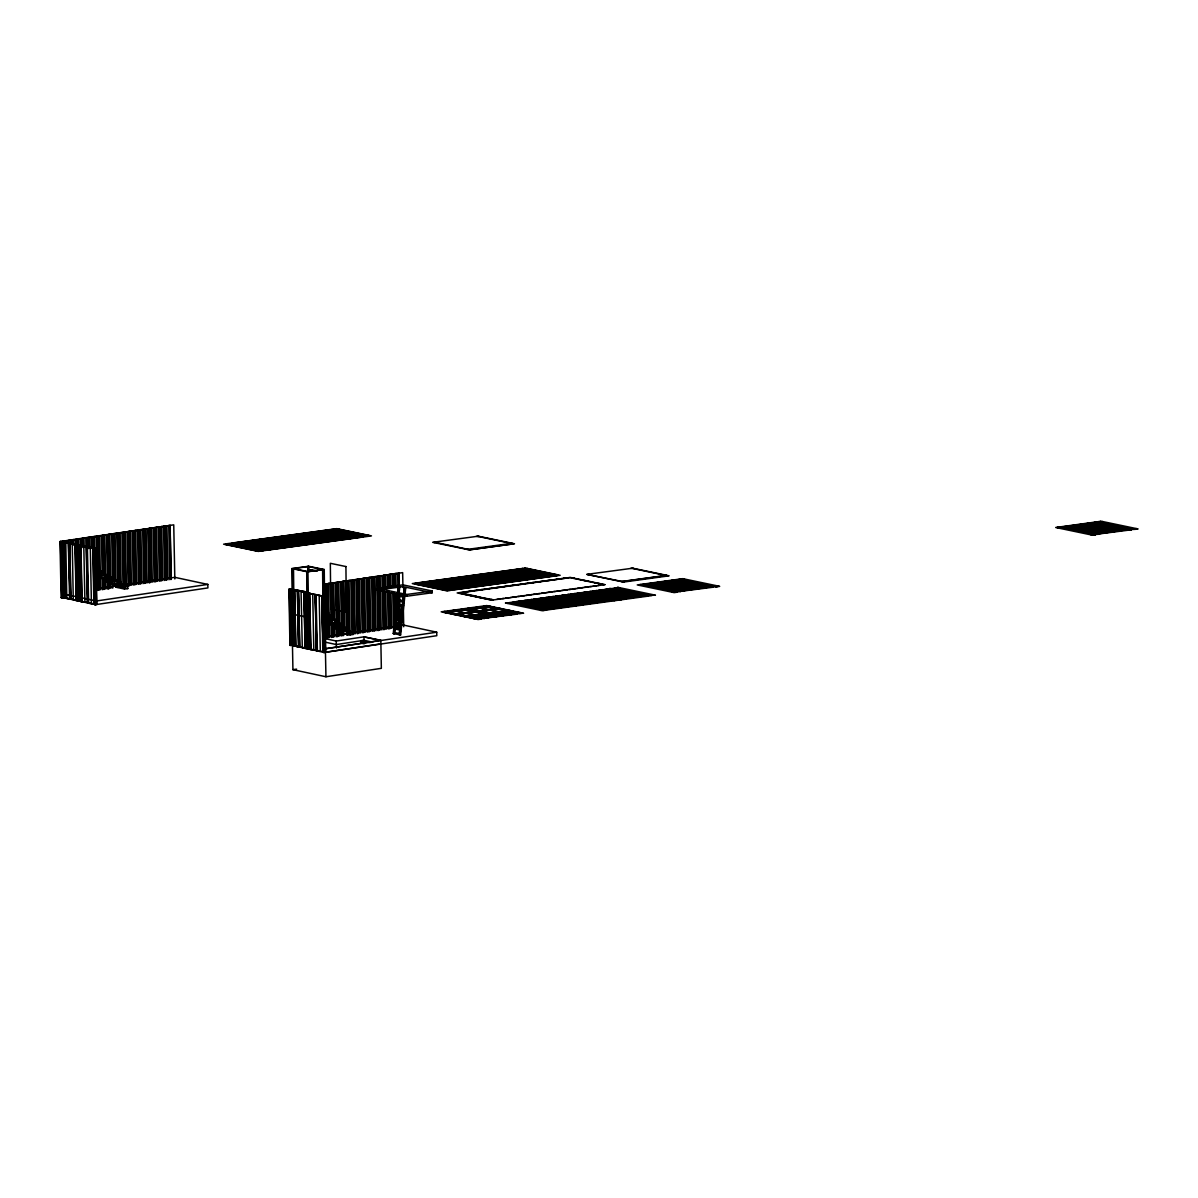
<?xml version="1.0" encoding="UTF-8"?>
<svg xmlns="http://www.w3.org/2000/svg" width="1198" height="1198" viewBox="0 0 1198 1198"><rect width="100%" height="100%" fill="white"/><g stroke="black" fill="none" stroke-linecap="round" stroke-linejoin="round"><path stroke-width="1.5" d="M405.194 587.844L400.087 634.82L399.144 634.775L404.25 587.799L405.733 587.963L400.626 634.94L393.229 633.532L398.335 586.571L399.803 586.721L394.696 633.697L393.768 633.652L398.335 586.571M399.263 586.616L394.157 633.577L393.229 633.532M397.931 605.499L398.05 604.331L397.122 604.271L403.441 605.454L403.307 606.622L397.002 605.454L403.307 606.622M398.44 600.797L398.575 599.629L397.631 599.584L403.951 600.752L403.831 601.92L397.511 600.752L403.831 601.92M400.267 624.203L401.195 624.248L394.876 623.08L400.267 624.203L400.132 625.371L401.075 625.416L394.756 624.248L395.684 624.293M401.674 611.279L396.283 610.156L402.603 611.324L401.674 611.279L402.738 610.156L396.418 608.988L397.347 609.033M404.25 587.799L399.683 634.895L400.626 634.94M404.31 597.218L404.43 596.05L398.11 594.882L399.054 594.927L397.991 596.05L404.31 597.218L403.367 597.173M470.02 549.777L434.32 542.11M588.413 574.156L589.206 574.471L588.083 574.636M64.288 540.942L89.236 537.198L89.461 548.399M89.356 548.414L89.131 537.228L170.086 525.383L171.179 579.503L170.026 525.368M330.962 616.955L330.289 583.366L328.507 583.441L326.365 583.95L327.458 638.07M336.608 636.707L335.53 582.587L331.606 583.171L332.7 637.291M341.625 635.958L340.531 581.839L336.623 582.423L337.701 636.542M346.866 635.18L345.773 581.06L341.849 581.644L342.942 635.764M351.883 632.574L350.819 580.311L346.911 580.895L347.989 635.015M357.154 633.652L356.061 579.533L352.152 580.117L353.23 634.236M362.17 632.903L361.077 578.784L357.154 579.368L358.247 633.487M367.397 632.125L366.318 578.005L362.395 578.589L363.488 632.709M372.638 631.346L371.56 577.226L367.636 577.81L368.714 631.93M377.879 630.567L376.786 576.448L372.877 577.032L373.956 631.151M383.001 629.804L381.922 575.684L377.999 576.268L379.077 630.388M387.418 587.963L387.149 574.905L384.019 575.19L383.24 575.489L384.318 629.609M392.659 587.185L392.39 574.127L389.245 574.411L388.481 574.711L388.736 587.769M397.901 586.406L397.631 573.348L394.486 573.632L393.708 573.932L393.977 586.99M463.356 592.246L464.12 591.962M468.553 591.542L469.302 591.258M473.734 590.824L474.498 590.539M478.93 590.105L479.694 589.835M484.022 589.416L484.771 589.131M489.203 588.697L489.967 588.413M494.4 587.993L495.163 587.709M499.596 587.275L500.345 586.99M504.568 586.601L505.316 586.316M509.749 585.882L510.513 585.597M514.766 585.193L515.514 584.909M519.947 584.474L520.711 584.205M524.919 583.8L525.682 583.516M530.115 583.082L530.879 582.812M535.311 582.378L536.06 582.093M540.508 581.659L541.256 581.374M545.584 580.97L546.333 580.686M500.15 599.03L500.914 598.745M550.781 580.251L551.529 579.967M505.346 598.311L506.095 598.027M555.962 579.533L556.726 579.263M510.543 597.607L511.291 597.323M561.158 578.829L561.922 578.544M515.724 596.889L516.488 596.604M520.816 596.185L521.564 595.915M525.997 595.481L526.761 595.196M531.193 594.762L531.957 594.478M536.39 594.058L537.153 593.774M541.361 593.369L542.11 593.085M546.558 592.651L547.306 592.381M551.559 591.977L552.308 591.692M556.756 591.258L557.504 590.973M561.712 590.569L562.476 590.3M566.909 589.865L567.672 589.581M572.105 589.146L572.869 588.877M577.301 588.443L578.05 588.158M582.378 587.739L583.141 587.454M587.574 587.035L588.323 586.75M592.77 586.316L593.519 586.032M597.952 585.597L598.715 585.328M444.338 611.864L442.841 611.774L444.458 611.804M485.295 605.918L486.822 605.993M486.717 606.038L485.205 605.963M508.566 603.043L507.068 602.953L508.686 602.998M478.002 619.081L479.529 619.156M479.41 619.201L477.912 619.126M520.516 613.241L521.31 613.166M521.849 613.391L520.426 613.286M617.135 587.829L618.467 587.963M638.789 584.819L640.466 584.924M640.346 584.968L638.714 584.864M681.348 578.978L683.025 579.083M682.83 579.143L681.258 579.023M652.281 595.166L653.809 595.241M653.614 595.301L652.191 595.196M674.055 592.171L675.582 592.246L673.965 592.216M716.569 586.331L718.111 586.421L716.494 586.376M1057.235 527.39L1058.912 527.494M1058.718 527.569L1057.145 527.434M1093.909 534.877L1092.396 534.787L1094.014 534.817M1136.423 529.037L1134.925 528.947L1136.543 528.992M1099.989 521.504L1101.127 521.744M1101.217 521.729L1100.138 521.489M252.793 540.478L286.202 547.172M342.329 539.594L310.567 532.736L341.565 539.699M435.293 580.716L468.268 587.604M94.357 536.449L95.555 604.601L62.625 597.577L61.532 541.556L94.163 548.864M95.54 604.646L94.103 548.519L95.166 548.37M323.34 596.394L321.633 596.02L322.696 595.87L323.864 652.521L323.34 596.394L324.299 652.506M491.629 600.018L458.744 592.95M320.69 542.574L287.595 535.701M354.788 537.887L323.011 531.028M503.19 582.812L471.368 575.953L502.831 582.602M537.273 578.125L505.511 571.281M486.792 606.532L489.248 606.098M496.751 608.614L499.207 608.18M506.709 610.681L509.165 610.261M477.613 618.482L475.127 618.917M234.479 543.128L268.172 549.627M237.578 542.694L271.272 549.193M240.394 542.17L272.066 549.043M240.678 542.275L274.087 548.969M243.494 541.751L276.903 548.444M246.878 541.421L248.3 541.286L247.357 541.226M249.978 541.002L251.43 540.867M253.078 540.568L286.487 547.261M256.177 540.148L256.657 539.939M259.277 539.714L260.565 539.489M262.377 539.295L295.846 545.974M265.477 538.86L299.171 545.375M268.577 538.441L269.61 538.306M271.676 538.022L305.37 544.521M274.492 537.498L307.886 544.192M274.776 537.588L308.186 544.281M277.592 537.078L309.339 543.877M277.876 537.168L279.164 537.033M280.976 536.734L314.67 543.248M284.076 536.315L285.528 536.18M287.176 535.895L288.044 535.656M290.275 535.461L291.339 535.326M293.375 535.042L293.854 534.847M296.475 534.608L329.884 541.301M299.29 534.098L332.265 540.987M299.575 534.188L333.269 540.687M302.675 533.769L303.708 533.634M305.775 533.335L306.808 533.2M308.874 532.915L310.207 532.781M311.974 532.481L313.217 532.346L312.453 532.286M315.074 532.062L316.137 531.927M318.174 531.642L319.911 531.463M321.274 531.208L322.801 531.088L321.813 530.999M324.373 530.789L325.661 530.654M327.473 530.355L328.581 530.22M267.603 549.717L267.184 549.912M270.673 549.298L269.715 549.433M273.773 548.879L272.35 548.998L273.384 549.058M279.973 548.025L279.583 548.205M283.072 547.606L282.069 547.726M289.257 546.752L255.638 540.253M292.357 546.318L291.458 546.543M298.557 545.479L297.613 545.599M301.656 545.045L301.267 545.24M304.756 544.626L304.367 544.805M310.956 543.772L310.567 543.952M314.056 543.353L313.666 543.533M317.185 542.919L316.766 543.113M320.255 542.499L286.891 535.791M323.385 542.065L322.966 542.26M326.455 541.646L326.066 541.825M332.655 540.792L331.861 540.897M335.754 540.373L334.497 540.583M338.884 539.939L337.866 540.073M345.084 539.085L343.526 539.205L344.665 539.28M348.154 538.666L347.24 538.786M351.284 538.231L349.996 538.381L350.864 538.426M354.353 537.812L353.395 537.947M357.453 537.393L357.064 537.573M360.553 536.959L360.164 537.153M422.894 582.423L455.884 589.311M423.179 582.513L456.648 589.206M426.278 582.093L426.817 581.884M429.378 581.659L429.857 581.464M432.478 581.24L466.172 587.739M435.578 580.805L468.987 587.499M438.678 580.386L439.786 580.251M441.777 579.967L442.931 579.817M444.877 579.533L478.331 586.226M451.077 578.679L451.556 578.484M454.177 578.26L487.331 584.729L486.313 584.983M456.992 577.736L489.967 584.624M460.092 577.316L493.067 584.205M457.277 577.84L490.686 584.534M463.476 576.987L464.51 576.852M466.576 576.552L500.27 583.067M469.676 576.133L471.323 575.939L470.095 575.939M472.776 575.714L473.839 575.564M475.876 575.28L476.295 575.085M478.975 574.86L512.385 581.554M481.776 574.336L514.766 581.225M482.075 574.426L515.23 580.91M485.175 574.007L518.869 580.506M488.275 573.587L521.969 580.087M491.075 573.063L524.065 579.952M491.375 573.153L524.769 579.847M494.474 572.734L528.168 579.233M497.574 572.3L531.253 578.799M500.674 571.88L534.353 578.379M503.774 571.461L505.466 571.266M509.974 570.607L510.498 570.398M515.874 569.664L548.864 576.538M513.073 570.173L546.468 576.867M516.173 569.754L549.852 576.253M456.303 589.116L454.926 589.251M459.358 588.697L458.984 588.877M462.458 588.263L462.084 588.458M465.558 587.844L465.168 588.023M468.658 587.409L467.01 587.589M471.757 586.99L438.109 580.491M474.857 586.571L474.468 586.75M477.987 586.136L477.568 586.331M481.057 585.717L480.668 585.897M484.187 585.283L483.123 585.418M490.356 584.444L489.024 584.564M493.456 584.01L492.198 584.145M496.556 583.591L496.167 583.77M499.656 583.156L499.267 583.351M502.756 582.737L469.391 576.043M505.885 582.303L472.237 575.819M508.955 581.884L508.042 582.003M512.055 581.464L511.142 581.584M515.155 581.03L514.197 581.165M518.255 580.611L517.865 580.79M521.355 580.191L519.977 580.311L520.965 580.371M524.454 579.757L491.33 573.288M527.554 579.338L527.165 579.518M530.654 578.904L530.265 579.098M536.854 578.065L536.464 578.245M539.954 577.631L506.829 571.161L507.892 570.892M543.053 577.211L542.664 577.391M549.253 576.358L547.591 576.538M69.214 543.293L65.785 542.439L68.585 543.293M297.523 591.078L294.573 590.24L295.696 646.231L299.305 647.055L298.287 591.048L299.725 647.1L298.602 591.108M304.007 592.471L312.708 594.088L313.831 650.08L309.878 649.316M80.431 545.689L83.8 546.303L84.923 602.294L81.045 601.531L79.966 545.524L80.775 601.456M90.299 547.696L86.78 547.052L87.903 603.088L86.78 547.052L90.299 547.696L91.422 603.687L87.709 603.058M80.401 545.689L81.254 601.696L80.566 545.3M310.417 649.421L309.024 593.489M315.224 594.882L316.871 650.858M79.802 545.554L80.715 545.27M308.695 593.339L309.983 649.301M316.347 650.873L320.315 651.472L319.192 595.481L315.044 594.642L315.778 594.867M325.452 638.714L336.249 641.035L363.997 636.827L380.829 640.331L381.353 668.334L325.946 676.75L292.926 669.667L291.384 589.131L292.866 645.602M364.192 643.835L360.748 643.116L360.733 640.78L369.343 642.577L372.638 642.128L364.027 640.316L336.324 644.539L325.512 642.218M380.829 640.331L325.392 648.762L436.731 632.2L436.791 635.704L323.55 652.566L322.427 596.574L324.658 596.26L325.736 652.251M380.859 643.835L325.452 652.266L292.432 645.168M481.296 597.637L477.433 597.023M487.886 599.015L484.576 598.386M64.303 540.912L59.945 541.571L61.248 541.541M61.967 541.616L173.74 524.844L174.833 578.963M68.451 543.068L70.143 599.255L66.803 598.446L65.785 542.439M76.193 544.716L77.451 544.581M78.349 545.135L79.787 601.216L78.769 544.865L77.765 545.015L78.888 600.992L79.937 600.857M78.304 545.12L95.436 548.489L96.559 604.481L63.524 597.398L63.015 541.481M79.338 545.404L80.461 601.396L81.838 601.261L80.551 538.681M80.895 545.734L82.153 601.696M86.136 546.857L87.409 602.819M87.379 547.127L88.652 603.088M94.927 604.077L93.878 604.211L92.8 548.235L93.758 548.07L95.151 604.72M92.8 548.235L93.803 548.085M93.519 548.789L95.765 548.489M265.192 538.771L296.909 545.644M308.59 532.825L341.25 539.729M320.974 531.118L353.964 538.007M96.319 588.997L118.213 585.747M123.694 584.938L174.803 577.331L207.823 584.414L207.898 587.919L94.642 604.78L93.609 548.1M63.988 597.143L61.068 597.547L62.371 597.532M63.659 597.353L61.278 597.622M64.138 597.473L63.09 597.607L62.011 541.631M69.574 599.045L68.286 540.328M76.073 600.438L75.085 544.431L76.447 600.542L73.288 599.839L72.165 539.744M78.544 600.557L77.316 600.707L76.328 544.701L77.57 600.722L78.574 600.572L77.406 538.965M78.349 600.947L77.271 544.596M79.442 601.111L80.491 600.977M207.823 584.414L96.484 600.977L63.464 593.894M95.241 604.511L96.289 604.361L95.121 548.37M288.838 589.341L293.211 588.697M290.74 645.303L289.946 645.363L288.898 589.356L291.878 589.251L292.791 645.617M324.164 584.295L402.648 572.629L402.947 587.559M293.225 589.551L294.349 645.527L291.983 645.393L290.904 589.416L291.908 589.266M290.395 589.371L293.27 589.551M298.616 646.815L297.344 590.839L298.107 591.078M305.101 648.208L303.978 592.216L305.131 648.462M290.904 589.416L307.706 592.651L308.38 649.016L310.761 649.031L309.668 649.241L308.575 593.205M307.212 592.905L324.329 596.275L325.946 676.75M308.23 593.19L309.623 593.055L310.611 649.436M425.994 581.988L457.741 588.787M447.693 579.008L481.671 585.612M503.474 571.356L535.192 578.245M325.497 636.752L347.315 633.502M350.954 632.963L403.696 625.116L436.731 632.2M289.961 645.333L292.881 644.928M294.394 645.542L293.345 645.692L292.222 589.701M307.482 648.343L306.209 648.492L305.086 592.501L306.359 592.366L307.482 648.343L308.799 648.627L307.781 648.777L306.658 592.785M307.122 648.747L306.164 592.366M310.701 649.046L309.354 649.181L308.26 592.77M311.061 649.481L309.488 593.444M317.41 650.903L315.973 594.837M322.771 651.997L324.044 651.877M324.134 652.281L325.182 652.146L324.014 596.155M292.926 669.667L296.61 669.128M72.165 543.847L75.324 544.551M225.524 544.206L227.081 544.132M227.47 543.847L234.359 544.371L229.132 545.09M334.137 529.202L331.112 529.621L335.38 530.504L340.861 529.756M335.515 529.112L337.072 529.052M227.171 544.206L225.643 544.281M337.147 529.112L335.62 529.187M225.913 544.671L229.237 544.206M335.904 529.576L339.079 529.142M94.567 569.739L97.862 569.29L97.907 573.962L104.511 573.048L104.555 577.721L111.144 576.822L111.204 581.494L117.793 580.581L117.838 585.253L124.442 584.354L124.487 589.027L127.797 588.577L127.767 586.241L115.981 583.726M94.582 572.075L101.186 571.161L101.231 575.834L107.835 574.935L107.88 579.607L114.469 578.709L114.529 583.381L121.118 582.468L121.163 587.14L127.767 586.241M254.201 550.331L259.427 549.612L263.695 550.496L261.089 550.855M365.944 534.997L360.448 535.746L367.741 536.225M255.998 550.945L261.628 550.975M365.974 535.85L369.149 535.416M257.914 550.96L259.472 550.9M367.906 535.865L369.463 535.806M259.562 550.975L258.034 551.05M369.538 535.88L368.011 535.955M109.213 581.12L109.228 583.456L112.522 583.007M478.242 536.21L432.643 542.32L469.436 549.882M434.005 542.574L435.114 542.424L434.275 542.245M477.972 536.539L479.095 536.39M115.847 584.894L115.877 587.23L119.171 586.78M307.796 606.458L307.916 617.389L292.327 614.14L291.863 568.571L308.665 566.265L324.254 569.529L324.763 616.7M466.935 549.463L512.115 543.293M291.863 568.571L307.437 571.835L324.254 569.529M513.912 543.757L469.346 549.867L514.496 543.757L477.882 536.12M289.227 589.296L290.156 589.326M307.886 592.231L292.791 589.401L307.886 592.231L307.721 566.399L323.31 569.649L323.595 596.993M377.46 588.353L402.902 584.864L432.193 590.988L432.208 592.74L406.766 596.23L377.475 590.105L377.46 588.353L406.751 594.478L432.193 590.988M416.17 583.231L423.059 583.77L417.832 584.489M522.837 568.601L519.797 569.005L524.08 569.904L529.561 569.155M524.215 568.496L525.772 568.436L524.32 568.586M415.871 583.606L414.343 583.681L415.781 583.531M414.613 584.055L417.937 583.606M524.589 568.96L527.764 568.526M377.475 590.105L402.932 586.616L432.208 592.74M442.901 589.716L448.127 588.997L452.395 589.895L449.789 590.255M554.644 574.381L549.148 575.13L556.441 575.609M444.698 590.344L450.328 590.359M554.674 575.25L557.849 574.8M512.519 570.293L546.183 576.777L513.538 569.978M556.591 575.265L558.163 575.205L556.711 575.34M448.262 590.359L446.689 590.434L448.172 590.285M632.619 568.226L586.721 574.366L623.589 582.063L669.128 575.819L632.259 568.122M633.472 568.406L630.702 568.361M459.223 592.98L570.008 577.631L603.567 584.639M460.601 593.28L461.634 593.145M571.701 577.975L572.524 577.885M328.357 612.163L325.062 612.627L325.077 614.963L328.387 614.499L328.357 612.163L324.913 611.444M323.789 615.203L324.733 615.083M473.674 596.05L474.932 595.915M475.262 596.334L476.31 596.2L459.643 592.785M475.816 596.454L493.202 599.779M324.883 615.532L333.358 616.161L333.373 618.497L324.913 617.869M476.864 596.724L478.242 596.604M331.457 618.722L338.345 620.16L338.375 622.496L335.081 622.945L326.47 621.148L326.44 618.812L329.735 618.363M326.44 618.812L335.051 620.609L338.345 620.16M490.491 599.509L491.539 599.389M601.83 584.28L602.639 584.19M621.253 581.554L666.717 575.34M622.646 581.524L666.223 575.564M491.869 599.809L492.917 599.674M604.885 584.654L491.824 600.153L457.172 592.935L570.248 577.421L604.9 584.624M329.764 620.699L331.442 622.81L331.457 625.146L334.751 624.682L336.428 626.794L336.458 629.13L345.069 630.927L348.363 630.477L348.348 628.141L339.723 626.344L336.428 626.794L345.039 628.591L348.348 628.141M331.442 622.81L340.052 624.607L343.347 624.143L343.377 626.479L340.067 626.943L331.457 625.146M514.826 601.86L516.997 601.561M517.865 601.336L519.483 601.111M524.125 600.587L525.682 600.258M531.882 599.404L530.325 599.734M536.524 598.88L538.696 598.596M541.167 598.131L539.624 598.461M545.764 597.503L547.366 597.278M548.924 597.188L551.095 596.889M551.964 596.649L553.566 596.424M558.223 595.915L559.766 595.571M562.865 595.151L561.323 595.481M567.463 594.522L569.065 594.298M570.622 594.208L572.779 593.909M575.265 593.444L573.617 593.684M581.464 592.606L579.922 592.935M586.062 591.977L587.664 591.752M590.764 591.318L589.221 591.647M592.321 591.228L594.478 590.928M596.963 590.479L595.316 590.704M601.561 589.85L603.163 589.626M607.82 589.102L609.363 588.772M618.572 587.484L615.248 587.933L620.25 587.829M453.593 610.396L452.634 610.71M460.975 609.378L462.248 609.213M468.523 608.344L467.579 608.659M477.178 607.161L476.235 607.461M509.18 602.654L615.697 588.038M641.244 584.714L680.764 579.293M1059.676 527.285L1099.21 521.864M442.901 612.178L488.44 605.933M507.098 603.358L616.551 588.203M638.938 585.268L641.933 584.864M681.467 579.428L684.477 579.023M1057.37 527.839L1060.38 527.434M1099.899 522.014L1102.909 521.594M611.279 589.281L612.537 589.116M443.709 612.358L446.674 612.028M611.789 589.311L612.612 589.206M612.972 589.596L614.005 589.461M445.237 612.672L447.723 612.253L446.989 612.043M490.791 606.428L487.841 606.742M613.556 589.76L614.814 589.596M336.458 629.13L339.753 628.68L339.723 626.344M453.668 614.424L456.648 614.11M456.663 613.96L464.21 612.927M464.704 612.852L472.866 611.729M479.634 610.8L487.796 609.677M488.29 609.617L495.852 608.584M457.112 614.05L464.659 613.017M465.153 612.942L473.315 611.834M480.099 610.89L488.26 609.782M488.754 609.707L496.301 608.674M455.21 614.754L457.681 614.334L456.947 614.125M458.115 614.26L465.663 613.226M474.318 612.028L458.564 614.349M481.087 611.1L489.248 609.992M489.742 609.917L497.305 608.884M500.749 608.494L497.799 608.824M466.606 613.256L474.767 612.133M481.551 611.205L489.712 610.082M490.207 610.007L497.754 608.973M346.447 630.702L353.335 632.14L353.365 634.476L350.071 634.925L341.445 633.128L341.43 630.792L344.724 630.343M483.348 612.103L479.604 612.612L484.771 612.403M463.626 616.506L466.606 616.191M466.621 616.042L484.471 613.75M488.425 613.047L506.26 610.755M341.43 630.792L350.041 632.589L353.335 632.14M465.168 616.835L467.654 616.416L466.906 616.206M468.074 616.341L485.909 614.05M489.862 613.346L507.712 611.055M510.707 610.576L507.757 610.905M477.822 615.458L476.235 615.622M484.531 614.304L486.478 614.274M490.821 613.436L492.767 613.406M501.423 612.223L499.821 612.388M476.43 616.431L473.435 617.075M477.074 616.506L479.395 616.086M482.09 615.877L485.085 615.248M485.729 615.323L488.05 614.903M494.834 613.975L496.406 614.065M495.792 613.93L497.739 613.511M498.383 613.586L501.348 613.166M503.489 612.792L505.062 612.867M504.448 612.747L506.395 612.328M507.039 612.388L510.004 611.983M473.764 617.075L479.32 616.311M480.278 616.266L478.706 616.191M482.42 615.892L487.975 615.128M488.934 615.083L487.361 614.993M495.702 614.155L501.722 613.181M504.358 612.972L510.333 612.058M473.584 618.587L476.564 618.273M519.123 612.343L516.682 612.762L517.416 612.972M520.666 612.657L517.716 612.987M617.479 587.26L655.441 595.181L649.705 595.136L543.203 609.752L545.614 610.261L542.29 610.71L505.421 603.013L510.423 602.908M476.385 619.171L521.924 612.927M540.597 610.366L649.795 595.151M650.439 595.286L653.764 594.837M672.437 592.261L714.517 586.331M714.981 586.436L717.991 586.017M1090.884 534.847L1132.964 528.902M1133.413 529.007L1136.423 528.588M479.844 618.857L516.802 614.155L515.919 613.945M487.137 617.839L488.41 617.674M495.792 616.656L497.065 616.476M502.082 615.787L503.34 615.622M510.737 614.604L511.995 614.424L476.879 607.206M519.363 613.436L515.634 613.945L516.697 614.17M675.897 591.947L712.87 587.245L711.971 587.035M715.431 586.526L711.687 587.035L712.75 587.26M1094.343 534.518L1099.135 534.233M480.907 619.081L480.128 618.857M520.321 613.661L519.333 613.481M545.36 610.201L651.952 595.601M679.79 579.083L716.659 586.78L719.669 586.361L682.8 578.664L637.246 584.924L674.13 592.621L677.125 592.201L676.196 591.947M716.494 586.75L715.386 586.571M1095.406 534.742L1094.628 534.533M1134.925 529.321L1130.133 529.606L1131.197 529.83M290.216 645.303L291.279 645.318M294.693 590.225L295.816 646.216L299.126 647.07M304.771 592.441L305.43 648.477L304.217 592.336L301.057 591.632L302.3 647.609M305.385 648.432L302.196 647.624M360.733 640.78L364.027 640.316M318.593 531.448L319.761 531.433M327.893 530.175L328.477 530.13M290.695 535.266L291.653 535.326M296.894 534.428L329.165 541.406M299.994 533.994L300.788 533.964M303.094 533.574L304.007 533.619M306.194 533.14L307.062 533.11M265.896 538.681L266.899 538.741M268.996 538.246L302.27 544.94M272.096 537.827L273.174 537.887M275.196 537.393L276.424 537.393M278.295 536.974L311.031 543.637M281.395 536.554L314.131 543.218M237.998 542.499L239.076 542.574M241.097 542.08L242.325 542.08M244.197 541.661L244.587 541.616M253.497 540.373L254.68 540.373M259.696 539.519L260.61 539.579M262.796 539.1L263.111 539.07M234.898 542.934L235.632 542.889M353.515 537.932L352.856 537.932M335.365 540.553L334.497 540.508M338.465 540.133L338.091 540.163M307.467 544.386L306.433 544.326M319.821 542.694L287.131 536.015M276.424 548.639L275.211 548.624M282.623 547.8L282.369 547.815M285.783 547.366L284.6 547.366M288.823 546.947L287.61 546.932M295.022 546.093L294.034 546.018M298.122 545.659L297.314 545.599M270.284 549.493L269.969 549.523M516.593 569.559L516.967 569.529M488.694 573.393L490.012 573.408M491.794 572.958L492.962 572.958M501.093 571.686L502.127 571.745M504.193 571.266L504.972 571.311M507.293 570.832L507.608 570.802M460.796 577.211L491.839 584.115M463.896 576.792L464.21 576.762M466.995 576.373L468.163 576.358M473.195 575.519L474.153 575.564M479.395 574.666L480.623 574.666M482.495 574.246L515.769 580.94M435.997 580.626L437.12 580.611M439.097 580.191L439.876 580.251M442.197 579.772L475.471 586.466M445.297 579.338L445.896 579.308M448.396 578.919L448.921 578.889M454.596 578.065L455.674 578.125M457.696 577.646L458.924 577.646M423.598 582.318L424.766 582.318M432.897 581.045L434.215 581.06M514.316 581.15L513.493 581.21M533.305 578.679L502.321 571.775M539.504 577.825L506.32 571.132M502.366 582.917L501.198 582.842M505.406 582.513L504.478 582.528M471.323 587.185L470.26 587.185M483.722 585.478L483.393 585.508M463.102 593.804L466.082 594.522M469.586 595.196L472.671 595.9M618.273 587.993L617.045 587.859M289.512 589.431L290.695 645.408M526.686 579.458L526.132 579.458M244.811 541.706L243.778 541.84L275.241 548.549M294.513 546.018L295.502 545.899L264.039 539.19M340.876 539.654L340.292 539.699M76.657 600.542L75.534 544.551M297.928 591.048L298.646 647.07M573.303 578.32L574.321 578.26M576.867 579.053L577.885 579.008M580.416 579.802L581.434 579.757M583.995 580.536L585.013 580.491M587.619 581.3L588.637 581.255M591.198 582.048L592.216 581.988M594.732 582.797L595.75 582.737M598.296 583.531L599.314 583.486M323.265 584.22L325.047 584.145L326.141 638.264M310.162 649.481L309.294 593.429M60.409 541.511L61.832 597.517M309.878 543.907L309.623 543.907M563.27 578.364L565.052 578.29M558.073 579.068L559.855 579.008M552.877 579.787L554.659 579.712M547.681 580.506L549.463 580.431M70.113 599.255L68.9 543.263M542.604 581.195L544.386 581.135M537.408 581.914L539.19 581.839M532.212 582.617L533.994 582.557M527.03 583.336L528.812 583.261M522.058 584.01L523.84 583.95M516.862 584.729L518.644 584.654M511.86 585.418L513.643 585.343M506.664 586.121L508.446 586.062M501.692 586.81L503.474 586.735M496.496 587.529L498.293 587.454M491.315 588.233L493.097 588.173M486.118 588.952L487.9 588.877M481.042 589.641L482.824 589.581M475.846 590.359L477.628 590.285M594.822 585.852L596.604 585.792M470.649 591.063L472.431 591.003M589.641 586.571L591.423 586.496M465.453 591.782L467.235 591.722M584.444 587.275L586.226 587.215M579.248 587.993L581.03 587.919M574.171 588.697L575.953 588.622M568.975 589.401L570.757 589.341M563.779 590.12L565.561 590.045M558.597 590.824L560.379 590.764M553.626 591.513L555.408 591.438M548.429 592.216L550.211 592.156M543.428 592.905L545.21 592.845M538.231 593.624L540.013 593.549M533.26 594.298L535.042 594.238M528.063 595.017L529.845 594.957M522.882 595.735L524.664 595.661M517.686 596.439L519.468 596.379M512.609 597.143L514.391 597.068M507.413 597.847L509.195 597.787M502.217 598.566L503.999 598.491M497.02 599.285L498.802 599.21M316.676 650.843L315.553 594.882M498.443 572.075L530.729 578.769M464.345 576.762L497.17 583.486M517.132 580.745L484.621 574.112M476.744 586.271L444.338 579.637M312.918 532.256L345.129 538.965M359.64 537.183L358.891 537.138M257.121 539.909L289.871 546.647M430.322 581.434L430.726 581.434M290.201 645.423L289.392 589.296M507.982 582.108L475.321 575.384M476.34 536.345L477.987 536.524M508.237 570.892L540.553 577.526M452.724 578.499L484.771 585.193M458.115 588.907L457.756 588.877M328.626 530.13L361.167 536.869M269.37 549.433L237.039 542.799M266.45 549.957L233.939 543.233M461.589 577.181L494.07 583.905M440.055 580.251L471.832 586.855M316.661 531.942L348.768 538.561M321.977 542.275L290.23 535.596M245.515 541.676L277.472 548.34M278.43 548.145L246.339 541.526M511.336 570.473L543.652 577.107M477.613 575.1L509.569 581.779M308.5 648.957L307.557 593.01M398.874 586.676L399.803 586.721M404.789 587.919L405.733 587.963M403.501 596.005L404.43 596.05M403.022 600.707L403.951 600.752M402.513 605.409L403.441 605.454M395.205 628.995L394.277 628.95L400.596 630.118L399.653 630.073M394.831 632.529L393.887 632.484L400.207 633.652L399.278 633.607M304.322 533.574L336.368 540.268M291.563 535.236L323.969 541.96M290.859 546.528L258.768 539.834M474.064 575.489L506.469 582.213M507.638 582.108L475.831 575.414M498.398 583.381L465.992 576.657M464.24 588.053L431.909 581.33M357.528 537.258L325.721 530.564L358.067 537.288M307.227 533.2L339.468 539.834M349.831 538.366L318.129 531.762M315.778 543.128L283.537 536.419M606.877 589.236L604.72 589.521M600.677 590.075L598.521 590.374M585.178 592.201L583.022 592.501M578.978 593.055L576.822 593.354M566.579 594.762L564.423 595.062M557.28 596.035L555.123 596.334M544.895 597.742L542.724 598.042M535.596 599.015L533.424 599.314M529.396 599.869L527.225 600.168M523.197 600.722L521.025 601.007M541.661 577.421L509.42 570.712M519.977 580.401L487.691 573.677M313.621 532.301L345.668 538.995M486.643 573.797L518.33 580.476M485.759 585.058L453.638 578.364M355.956 537.513L323.819 530.894M349.696 538.441L317.62 531.747M327.069 541.541L294.828 534.907L326.53 541.511M279.508 537.048L311.57 543.667M321.753 542.26L289.736 535.566M525.997 579.533L493.92 572.839M327.997 541.331L295.936 534.727M306.299 544.311L274.731 537.722M300.099 545.165L268.038 538.546M290.829 546.438L259.232 539.849M455.734 578.14L487.871 584.759M482.629 585.403L450.538 578.799M440.25 580.266L472.371 586.885M427.851 581.973L459.972 588.592M460.931 588.383L428.839 581.764M285.813 536.135L317.769 542.814M312.393 543.518L280.467 536.854M271.137 538.127L303.199 544.731M260.879 539.609L292.971 546.213M281.41 547.786L249.409 541.092M437.18 580.701L468.747 587.29M473.3 586.676L441.268 580.072M1098.042 534.053L1131.301 529.816L1130.418 529.621M679.595 591.483L680.599 591.677M483.543 618.393L484.531 618.572M532.047 578.649L500.12 571.985M303.064 544.791L271.632 538.142M293.765 546.063L261.838 539.399M463.866 588.008L432.433 581.359M519.273 612.822L498.533 615.802L483.228 612.612M363.698 636.857L380.56 640.376M1098.222 521.654L1135.09 529.351L1138.1 528.947L1101.232 521.25L1055.693 527.494L1092.561 535.192L1095.571 534.772L1058.703 527.075M1096.829 522.193L1130.927 529.187M1094.553 522.508L1128.636 529.501M1092.501 522.777L1126.255 529.83M1092.157 522.822L1125.91 529.875M1090.225 523.092L1123.979 530.145M1089.88 523.137L1123.634 530.19M1087.829 523.421L1121.583 530.474M1087.499 523.466L1121.253 530.519M1085.208 523.781L1119.306 530.789M1082.827 524.11L1116.91 531.103M1080.551 524.424L1114.634 531.418M1078.335 524.724L1112.088 531.777M1078.005 524.769L1111.759 531.822M1076.059 525.038L1109.812 532.092M1075.729 525.083L1109.483 532.137M1073.333 525.413L1107.416 532.406M1071.057 525.727L1105.14 532.721M1068.661 526.057L1102.759 533.05M1066.714 526.326L1100.468 533.365M1066.385 526.371L1100.138 533.409M1064.333 526.641L1098.087 533.694M1063.989 526.701L1097.742 533.739M1062.057 526.955L1095.811 534.009M1061.713 527L1095.466 534.053M632.739 568.496L667.975 575.894M478.361 536.494L513.358 543.832M678.397 579.607L712.481 586.616M676.121 579.922L710.204 586.93M673.725 580.251L707.823 587.26M671.779 580.521L705.532 587.574M671.449 580.566L705.203 587.619M669.397 580.85L703.151 587.889M669.053 580.895L702.807 587.948M667.121 581.165L700.86 588.203M666.777 581.21L700.531 588.248M664.381 581.539L698.479 588.532M662.105 581.854L696.203 588.847M659.903 582.153L693.657 589.191M659.574 582.198L693.328 589.236M657.627 582.468L691.381 589.506M657.283 582.513L691.036 589.551M654.902 582.842L688.985 589.835M652.625 583.156L686.709 590.15M650.229 583.486L684.313 590.479M647.953 583.785L682.036 590.794M645.887 584.07L679.64 591.123M645.557 584.115L679.311 591.168M643.611 584.384L677.364 591.438M643.281 584.429L677.035 591.483M640.256 584.504L677.125 592.201M622.151 581.464L624.338 581.869M587.23 574.456L621.972 581.449M338.36 529.231L368.445 535.506M527.06 568.631L557.145 574.905M336.503 529.486L366.573 535.776M525.188 568.885L555.273 575.16M333.598 529.097L368.28 536.33M522.283 568.481L556.98 575.729M615.428 588.368L648.582 595.286M614.14 588.547L647.294 595.466M612.867 588.712L646.021 595.631M609.707 588.323L611.25 588.637M611.519 588.907L644.689 595.825M610.246 589.072L643.416 595.99M358.936 537.063L326.889 530.459M608.943 589.251L642.098 596.17M607.671 589.431L640.84 596.349M606.323 589.611L639.492 596.529M605.05 589.79L638.22 596.709M603.747 589.97L636.917 596.889M321.229 531.343L352.736 537.917M509.929 570.727L541.421 577.301M602.474 590.135L635.644 597.068M319.821 531.538L351.868 538.142M601.126 590.329L634.296 597.248M599.869 590.494L633.023 597.428M598.551 590.674L631.72 597.607M597.293 590.854L630.447 597.772M346.536 538.771L314.565 532.182M595.945 591.033L629.1 597.967M594.672 591.213L627.827 598.131M311.435 532.601L343.437 539.19M593.474 591.378L626.644 598.296M592.201 591.557L625.371 598.476M590.854 591.737L624.023 598.656M529.037 579.008L497.065 572.419M589.596 591.902L622.75 598.835M588.278 592.082L621.448 599.015M305.73 533.469L337.237 540.043L305.191 533.439M494.43 572.854L525.937 579.428M587.005 592.261L620.175 599.18M585.672 592.441L618.827 599.374M619.755 599.419L621.403 599.764M302.63 533.889L334.137 540.463L302.136 533.874M584.399 592.621L617.554 599.539M583.097 592.8L616.251 599.719M581.824 592.98L614.978 599.899M580.476 593.16L613.631 600.078M579.203 593.339L612.373 600.258M613.032 600.348L614.679 600.692M577.9 593.519L611.055 600.438M576.627 593.684L609.782 600.617M575.28 593.879L608.449 600.797M324.838 541.751L292.836 535.147M574.007 594.043L607.176 600.977M572.929 594.193L606.083 601.111M478.93 574.98L510.558 581.659L478.421 574.965M571.656 594.373L604.825 601.291M570.308 594.552L603.478 601.471M569.035 594.732L602.205 601.651M567.732 594.912L600.902 601.83M566.459 595.077L599.629 602.01M565.127 595.271L598.281 602.19M563.854 595.436L597.008 602.369M562.731 595.601L595.885 602.519M561.458 595.765L594.627 602.699M468.223 576.448L499.731 583.037M560.11 595.96L593.28 602.879M558.837 596.125L592.007 603.058M557.534 596.304L590.704 603.238M463.431 577.107L494.939 583.696L462.937 577.092M556.261 596.484L589.431 603.403M554.914 596.664L588.083 603.597M553.656 596.844L586.81 603.762M552.563 596.993L585.732 603.912M551.29 597.158L584.459 604.091M549.957 597.353L583.112 604.271M267.139 538.756L298.646 545.345M548.684 597.517L581.839 604.451M547.381 597.697L580.536 604.631M580.895 604.75L582.557 605.095M546.108 597.877L579.263 604.795M452.739 578.574L484.232 585.163M544.761 598.057L577.915 604.99M543.488 598.236L576.657 605.155M542.185 598.416L575.34 605.334M540.912 598.596L574.067 605.514M574.171 605.679L575.819 606.023M539.564 598.775L572.734 605.694M538.291 598.955L571.461 605.874M536.989 599.135L570.158 606.053M535.716 599.299L568.885 606.218M534.368 599.494L567.538 606.413M283.671 547.501L251.58 540.882L283.147 547.471M533.11 599.659L566.265 606.577M531.912 599.824L565.067 606.742M530.639 600.003L563.794 606.922M280.047 547.89L248.241 541.197L280.572 547.92M529.291 600.183L562.461 607.101M528.019 600.363L561.188 607.281M526.716 600.542L559.87 607.461M525.443 600.707L558.612 607.641M431.04 581.554L463.072 588.158M524.095 600.902L557.265 607.82M522.822 601.067L555.992 608M521.519 601.246L554.689 608.18M520.246 601.426L553.416 608.344M518.914 601.606L552.068 608.539M236.141 543.023L267.648 549.597M424.841 582.408L456.348 588.982M517.641 601.785L550.795 608.704M516.323 601.965L549.493 608.884M515.065 602.145L548.22 609.063M513.717 602.324L546.872 609.243M512.444 602.489L545.614 609.423M511.157 602.669L544.311 609.602M226.931 543.727L258.948 550.541M415.631 583.126L447.648 589.925M228.489 544.311L258.573 550.586M417.189 583.711L447.273 589.985M226.617 544.566L256.701 550.855M415.317 583.965L445.401 590.24M487.796 606.023L522.043 613.316M488.02 606.293L466.501 609.123L481.806 612.313M489.398 606.592L497.979 608.374M499.371 608.659L507.937 610.456M509.33 610.74L517.895 612.537M317.35 570.997L309.548 569.694L314.685 570.772M483.558 606.008L485.265 606.368M486.777 606.577L487.541 606.742M518.914 613.331L523.601 613.271L486.732 605.574L441.193 611.834L478.062 619.531L481.072 619.111L479.395 618.767M506.724 612.328L507.682 612.522M506.035 612.418L507.009 612.627M307.661 571.551L293.51 568.601L293.735 589.266M476.22 607.296L511.037 614.559M477.553 607.745L479.02 608.045M507.368 613.96L508.821 614.274M498.069 613.511L499.027 613.72M497.38 613.601L498.353 613.81M470.47 608.689L471.937 608.988M500.36 614.933L501.827 615.233M468.223 608.389L503.04 615.652M467.564 608.479L502.381 615.742M468.837 608.913L470.29 609.228M498.727 615.158L500.18 615.458M481.132 612.403L465.827 609.213L445.087 612.193M482.554 612.702L497.859 615.892L476.37 618.707M464.195 609.557L465.663 609.857M494.085 615.787L495.538 616.101M461.29 609.348L496.766 616.521M462.548 609.782L464.015 610.082M492.438 616.012L493.905 616.326M485.415 615.248L486.373 615.458M484.726 615.338L485.699 615.547M453.278 610.441L488.455 617.614M452.634 610.531L487.451 617.794M453.967 610.98L455.435 611.279M483.767 617.21L485.235 617.509M476.759 616.446L477.717 616.641M476.07 616.536L477.044 616.73M444.368 611.384L446.075 611.744M476.864 618.273L477.628 618.438M446.48 612.478L455.06 614.274M456.438 614.559L465.019 616.341M466.396 616.641L474.977 618.423M443.56 612.088L477.014 619.081M324.733 614.364L333.358 616.161M94.417 568.571L97.862 569.29M328.207 617.419L333.373 618.497M97.742 570.443L101.186 571.161M94.432 570.907L104.511 573.048M104.376 574.216L107.835 574.935M334.736 622.346L343.347 624.143M94.462 573.243L97.907 573.962M99.359 574.306L104.525 575.384M104.256 575.384L111.144 576.822M96.065 574.755L101.231 575.834M111.025 577.975L114.469 578.709M95.945 575.924L104.555 577.721M106.008 578.08L111.174 579.158M114.349 579.862L117.793 580.581M107.88 579.607L99.269 577.81L99.239 575.474M111.055 580.311L114.499 581.045M115.951 581.389L121.118 582.468M343.197 629.399L348.363 630.477M111.204 581.494L102.579 579.697L105.888 579.233L105.903 581.569L114.529 583.381M120.998 583.636L124.442 584.354M109.228 583.456L117.838 585.253M112.552 585.343L127.797 588.577M115.877 587.23L124.487 589.027M291.309 589.191L307.721 592.636M307.257 592.92L323.011 596.304M62.401 541.406L78.828 544.85M291.518 645.363L324.463 652.386M96.828 604.466L95.705 548.474M403.127 596.889L403.726 626.749M399.398 593.699L400.072 627.288L399.338 593.684M398.05 593.879L398.125 597.607M398.2 601.336L398.724 627.467M395.849 573.423L396.104 586.496M396.253 593.953L396.927 627.557M394.486 573.632L394.756 586.691M394.906 594.163L395.58 627.752M394.082 592.591L394.801 628.052M392.764 592.785L393.483 628.246M390.608 574.201L390.877 587.275M390.982 592.875L391.701 628.336M389.245 574.411L389.515 587.469M389.62 593.07L390.338 628.531M388.811 591.513L389.56 628.83M387.493 591.707L388.242 629.025M385.367 574.995L385.636 588.053M385.711 591.782L386.46 629.115M384.019 575.19L384.273 588.248M384.348 591.992L385.097 629.309M380.125 575.774L381.219 629.893M378.778 575.968L379.856 630.088M377.34 576.373L378.418 630.492M375.004 576.523L376.097 630.657M373.656 576.732L374.734 630.852M369.763 577.316L370.856 631.436M368.415 577.511L369.493 631.631M364.536 578.095L365.615 632.215M363.174 578.29L364.267 632.409M359.295 578.874L360.373 632.993M357.932 579.068L359.026 633.188M356.615 579.443L357.693 633.577M354.279 579.607L355.372 633.742M352.916 579.817L354.009 633.937M349.037 580.386L350.086 632.649M347.69 580.596L348.738 632.858M346.342 580.97L347.435 635.105M343.991 581.15L344.934 627.797M342.628 581.344L343.721 635.464M338.749 581.929L339.573 622.975M339.648 626.719L339.843 636.048M337.402 582.123L338.48 636.243M336.069 582.498L337.162 636.632M336.249 641.035L336.398 648.028M333.733 582.662L334.497 619.995M334.601 625.596L334.826 636.797M332.385 582.872L333.134 620.205M333.209 623.933L333.463 636.992M331.037 620.699L331.367 637.486M328.507 583.441L329.585 637.576M327.144 583.651L328.237 637.77M323.909 596.185L325.032 652.176M321.693 596.02L322.816 652.011M315.359 594.702L316.377 650.709L315.179 594.612M305.22 592.486L306.463 648.492M297.493 590.824L298.736 646.95M293.121 589.581L294.244 645.572M290.44 589.341L291.563 645.333M289.721 589.371L290.859 645.363M168.738 525.563L169.817 579.682M166.941 525.652L168.034 579.772M165.594 525.847L166.672 579.967M164.815 526.147L165.908 580.266M163.497 526.341L164.575 580.461M161.715 526.431L162.793 580.551M160.352 526.626L161.445 580.745M159.574 526.925L160.667 581.045M158.256 527.12L159.349 581.24M156.474 527.21L157.552 581.33M155.111 527.405L156.204 581.524M154.332 527.704L155.426 581.824M153.015 527.899L154.108 582.018M151.233 527.989L152.326 582.108M149.87 528.183L150.963 582.303M149.106 528.483L150.184 582.602M148.432 528.588L149.525 582.707M147.893 528.662L148.986 582.782M146.111 528.752L147.189 582.872M144.748 528.947L145.842 583.067M143.97 529.246L145.063 583.366M142.652 529.441L143.745 583.561M140.87 529.531L141.963 583.651M139.507 529.726L140.6 583.845M138.728 530.025L139.822 584.145M137.411 530.22L138.504 584.339M135.629 530.31L136.722 584.429M134.281 530.504L135.359 584.624M133.502 530.804L134.58 584.924M132.184 530.999L133.263 585.118M130.387 531.088L131.481 585.208M129.04 531.283L130.118 585.403M128.261 531.583L129.339 585.702M127.707 531.672L128.8 585.792M127.168 531.747L128.246 585.867M125.386 531.822L126.464 585.957M124.023 532.032L125.116 586.151M123.244 532.331L124.337 586.451M121.926 532.526L122.975 584.789M120.144 532.601L121.193 584.864M118.782 532.811L119.8 583.201M118.003 533.11L119.021 583.501M117.449 533.2L118.452 583.591M116.88 533.275L117.958 587.394M115.098 533.365L116.026 580.012M113.735 533.559L114.679 580.221M112.956 533.859L113.855 578.649M111.639 534.053L112.537 578.844M112.657 584.444L112.732 588.173M109.857 534.143L110.71 577.062M110.83 582.662L110.935 588.263M108.494 534.338L109.362 577.271M109.437 581L109.587 588.458M107.715 534.637L108.584 577.571M108.659 581.3L108.808 588.757M107.176 534.727L108.03 577.646M108.105 581.374L108.254 588.847M106.622 534.802L107.491 577.721M107.565 581.464L107.715 588.922M104.84 534.877L105.664 575.939M105.738 579.682L105.933 589.012M103.477 535.087L104.271 574.276M104.391 579.877L104.57 589.206M102.714 535.386L103.462 572.719M103.567 578.305L103.792 589.506M101.381 535.581L102.144 572.914M102.249 578.514L102.474 589.701M99.599 535.671L100.347 572.988M100.422 576.717L100.692 589.79M98.251 535.865L98.955 571.326M99.03 575.055L99.329 589.985M97.472 536.165L98.176 571.626M98.251 575.354L98.55 590.285M96.154 536.36L96.828 569.949M96.903 573.692L97.233 590.479M93.01 536.644L93.264 549.702M93.13 548.325L94.163 604.346M92.231 536.944L92.456 548.145M90.913 537.138L91.138 548.34M87.888 537.408L88.113 548.609M87.11 537.707L87.334 548.909M86.451 546.917L87.574 602.908M85.792 537.902L85.971 547.231M83.995 537.992L84.189 547.321M82.647 538.187L82.827 547.516M81.868 538.486L82.018 545.944M79.368 544.985L80.566 601.381M78.769 538.771L78.918 546.228M76.627 539.265L76.747 544.865M75.309 539.459L75.429 545.06M73.527 539.549L73.632 545.135M71.386 540.043L71.461 543.772M70.068 540.238L70.143 543.967M69.379 543.263L70.502 599.255M64.228 541.796L65.351 597.787M60.828 541.586L61.952 597.577M60.679 541.631L61.802 597.622M59.99 541.571L61.113 597.562M406.751 594.478L406.766 596.23M402.902 584.864L402.932 586.616M363.997 636.827L364.057 642.652M350.041 632.589L350.071 634.925M345.039 628.591L345.069 630.927M340.052 624.607L340.067 626.943M335.051 620.609L335.081 622.945M330.064 616.611L330.079 618.947M322.876 596.844L322.591 569.499L306.718 571.686L307.197 617.24M308.665 566.265L308.725 571.731M308.5 572.015L308.44 566.549L292.582 568.721L293.046 614.289M307.437 571.835L307.751 600.992M542.32 610.246L543.742 610.366L542.365 610.231M64.378 541.766L63.329 541.915L64.452 597.907L65.501 597.757L64.333 541.766M69.828 543.308L70.817 599.314L69.828 543.308M323.146 652.101L321.948 596.125L323.146 652.101M336.773 528.647L223.607 544.192L258.304 551.424L371.455 535.895L336.773 528.647M329.525 529.83L231.933 543.233L265.537 550.241L363.144 536.854L329.525 529.83M525.473 568.047L412.307 583.576L447.004 590.824L560.155 575.295L525.473 568.047M518.225 569.23L420.633 582.617L454.237 589.641L551.844 576.238L518.225 569.23M466.097 609.917L448.711 612.298L476.475 618.093L493.861 615.712L466.097 609.917M487.9 606.922L470.514 609.303L498.278 615.098L515.664 612.717L487.9 606.922M396.867 613.735L395.939 613.69L402.258 614.859L396.867 613.735M396.748 614.903L395.804 614.859L402.124 616.027L396.748 614.903M396.358 618.438L395.43 618.393L401.734 619.561L396.358 618.438M396.224 619.606L395.295 619.561L401.615 620.729L396.224 619.606M395.34 627.827L394.397 627.782L400.716 628.95L395.34 627.827M345.923 566.549L330.334 563.3L330.813 608.854L346.402 612.103L345.923 566.549M398.994 573.168L399.189 586.211L398.994 573.168"/></g></svg>
